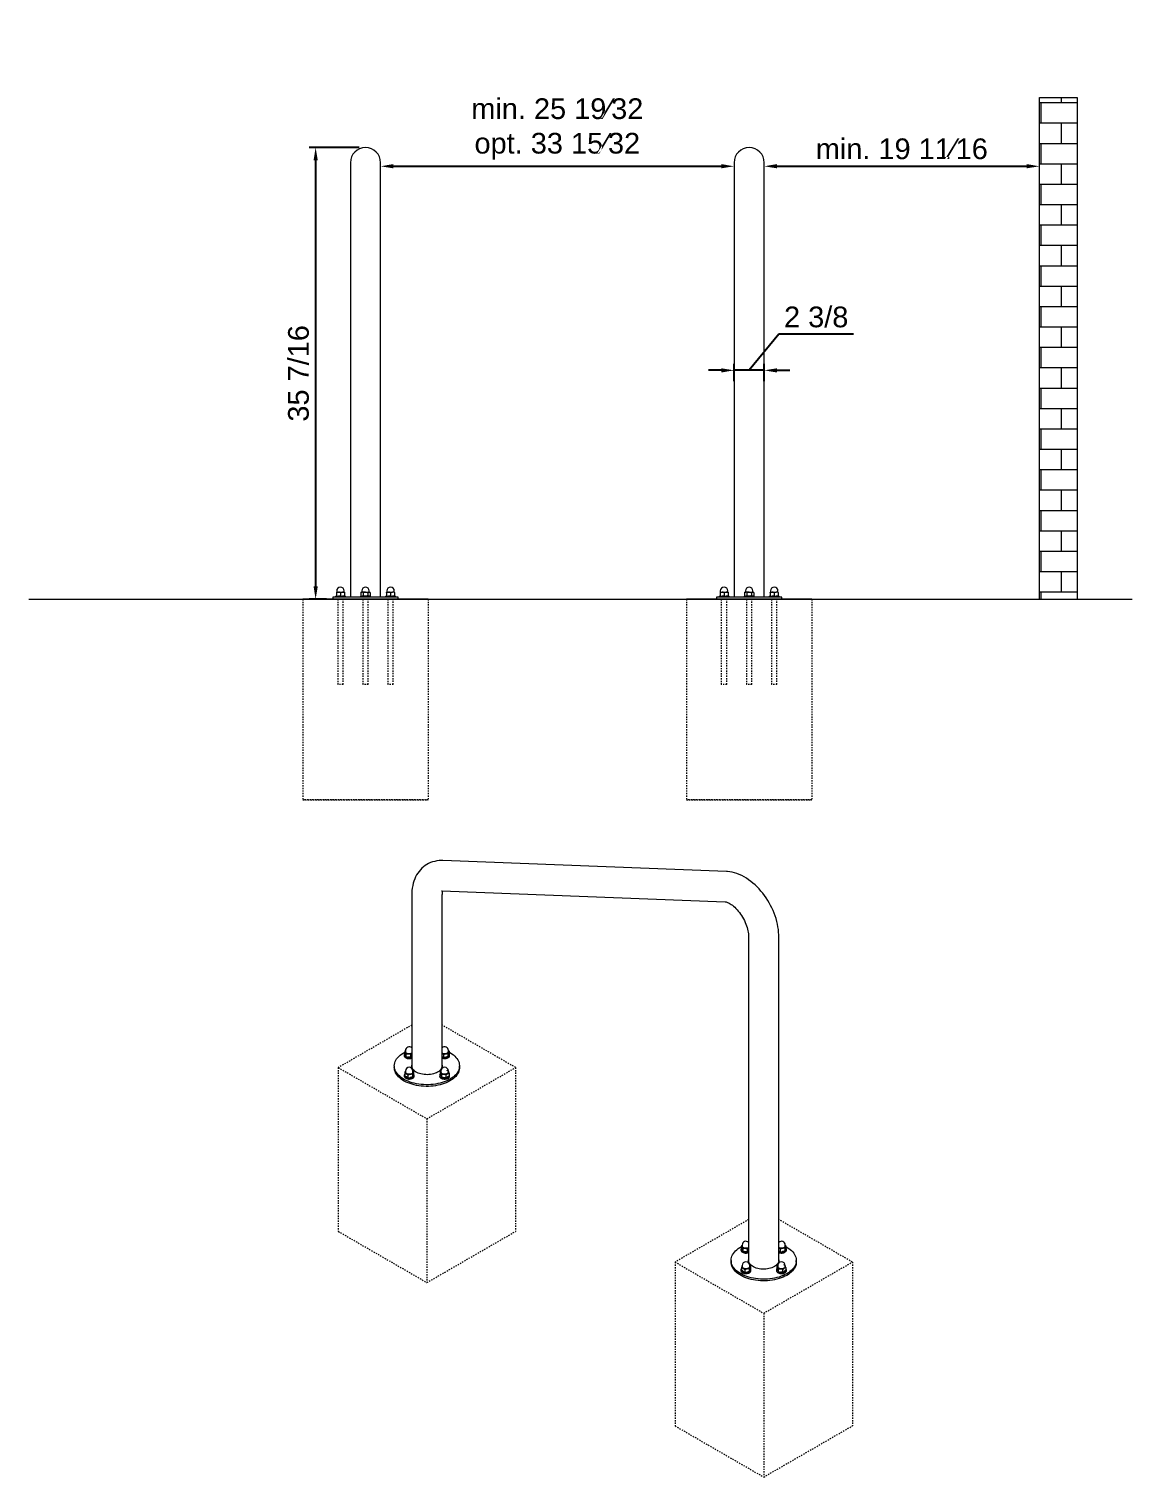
# Model space of a CAD drawing. Header units: inches. Extents: x -8 to 544, y 1 to 138.
# Drawn here: x 103.3 to 189.9, y 24.3 to 137.9 of the extents above; entities that cross this region are included whole.
import ezdxf

# ---------------------------------------------------------------- set-up
doc = ezdxf.new("R2010")
doc.units = ezdxf.units.IN
doc.linetypes.add('HIDDEN', pattern=[1.905, 1.27, -0.635])
for name, color, linetype, lineweight in [('ZANO_R', 7, 'Continuous', 0), ('ZANO_R_przerywana', 250, 'HIDDEN', 0), ('ZANO_W', 1, 'Continuous', 0)]:
    doc.layers.add(name, color=color, linetype=linetype, lineweight=lineweight)
doc.styles.get("Standard").update_dxf_attribs({"font": 'arial.ttf'})
doc.dimstyles.new('amerykanie', dxfattribs={"dimtxt": 50, "dimasz": 50, "dimexe": 0.5, "dimexo": 0.5, "dimgap": 1, "dimtad": 1, "dimdec": 0, "dimzin": 0, "dimlunit": 5, "dimtxsty": 'Standard', "dimcen": 0.09, "dimclrd": 1, "dimclre": 1, "dimclrt": 1, "dimazin": 0, "dimtfac": 1, "dimtdec": 0, "dimtmove": 0, "dimatfit": 3, "dimfxl": 1, "dimtzin": 0, "dimarcsym": 1})

# ---------------------------------------------------------------- blocks, each defined once
blk = doc.blocks.new('*D395')
at = {"layer": 'ZANO_W', "color": 1, "lineweight": -2}
for p, q in [((130.93, 127.62), (130.93, 127.62)), ((158.67, 127.62), (158.67, 127.62)), ((131.93, 127.12), (157.67, 127.12))]:
    blk.add_line(p, q, dxfattribs=at)
at = {"layer": 'ZANO_W', "color": 1}
for points in [[(131.93, 127.29), (131.93, 126.96), (130.93, 127.12)], [(157.67, 126.96), (157.67, 127.29), (158.67, 127.12)]]:
    blk.add_solid(points, dxfattribs=at)
at = {"layer": 'ZANO_W', "color": 1, "insert": (144.8, 130.04), "char_height": 1.625, "attachment_point": 5}
blk.add_mtext('min. 25 19⁄32\\Popt. 33 15⁄32', dxfattribs=at)
blk = doc.blocks.new('*D396')
at = {"layer": 'ZANO_W', "color": 1, "lineweight": -2}
for p, q in [((161.04, 127.62), (161.04, 127.62)), ((182.64, 127.62), (182.64, 127.62)), ((162.04, 127.12), (181.64, 127.12))]:
    blk.add_line(p, q, dxfattribs=at)
at = {"layer": 'ZANO_W', "color": 1}
for points in [[(162.04, 127.29), (162.04, 126.96), (161.04, 127.12)], [(181.64, 126.96), (181.64, 127.29), (182.64, 127.12)]]:
    blk.add_solid(points, dxfattribs=at)
at = {"layer": 'ZANO_W', "color": 1, "insert": (171.84, 128.48), "char_height": 1.625, "attachment_point": 5}
blk.add_mtext('min. 19 11⁄16', dxfattribs=at)
blk = doc.blocks.new('*D401')
at = {"layer": 'ZANO_W', "color": 1, "lineweight": -2}
for p, q in [((129.25, 128.59), (125.33, 128.59)), ((125.83, 127.59), (125.83, 94.15)), ((126.69, 93.15), (125.33, 93.15))]:
    blk.add_line(p, q, dxfattribs=at)
at = {"layer": 'ZANO_W', "color": 1}
for points in [[(126, 127.59), (125.67, 127.59), (125.83, 128.59)], [(125.67, 94.15), (126, 94.15), (125.83, 93.15)]]:
    blk.add_solid(points, dxfattribs=at)
at = {"layer": 'ZANO_W', "color": 1, "insert": (124.49, 110.87), "char_height": 1.625, "attachment_point": 5, "rotation": 90}
blk.add_mtext('35 7/16', dxfattribs=at)
blk = doc.blocks.new('*D409')
at = {"layer": 'ZANO_W', "color": 1, "lineweight": -2}
for p, q in [((162.18, 113.95), (159.86, 111.11)), ((168.06, 113.95), (162.18, 113.95)), ((158.67, 110.27), (158.67, 111.61)), ((161.04, 110.27), (161.04, 111.61)), ((157.67, 111.11), (156.67, 111.11)), ((161.04, 111.11), (158.67, 111.11)), ((162.04, 111.11), (163.04, 111.11))]:
    blk.add_line(p, q, dxfattribs=at)
at = {"layer": 'ZANO_W', "color": 1}
for points in [[(157.67, 110.94), (157.67, 111.27), (158.67, 111.11)], [(162.04, 111.27), (162.04, 110.94), (161.04, 111.11)]]:
    blk.add_solid(points, dxfattribs=at)
at = {"layer": 'ZANO_W', "color": 1, "insert": (165.12, 115.29), "char_height": 1.625, "attachment_point": 5}
blk.add_mtext('2 3/8', dxfattribs=at)

msp = doc.modelspace()

# ---------------------------------------------------------------- hatches: boundary and pattern name
at = {"layer": 'ZANO_R', "ltscale": 10, "transparency": 33554559}
h = msp.add_hatch(dxfattribs=at)
h.set_pattern_fill('AR-B816', color=256, scale=0.007873)
h.set_pattern_definition([(0, (-261.9434, 117.718), (0, 1.5997223), []), (90, (-261.9434, 117.718), (-1.5997223, 1.5997223), [1.599722, -1.599722])])
h.paths.add_polyline_path([(182.64067, 132.51695), (182.64067, 93.15371), (185.59291, 93.15371), (185.59291, 132.51695)])

# ---------------------------------------------------------------- linework, layer by layer
at = {"layer": 'ZANO_R'}
for p, q in [((182.64067, 93.15371), (182.64067, 132.50526)), ((182.64067, 132.50526), (185.59204, 132.50526)), ((185.59204, 132.50526), (185.59204, 93.15371)), ((128.55896, 127.40033), (128.55896, 127.12381)), ((130.93185, 127.12381), (130.93185, 127.40033)), ((158.67094, 127.40033), (158.67094, 127.12381)), ((161.04384, 127.12381), (161.04384, 127.40033)), ((128.55896, 127.12381), (128.55896, 112.44386)), ((130.93185, 112.44386), (130.93185, 127.12381)), ((158.67094, 127.12381), (158.67094, 112.44386)), ((161.04384, 112.44386), (161.04384, 127.12381)), ((128.55896, 112.44386), (128.55896, 109.76902)), ((130.93185, 109.76902), (130.93185, 112.44386)), ((158.67094, 112.44386), (158.67094, 109.76902)), ((161.04384, 109.76902), (161.04384, 112.44386)), ((128.55896, 109.76902), (128.55896, 93.31111)), ((130.93185, 93.31111), (130.93185, 109.76902)), ((158.67094, 109.76902), (158.67094, 93.31111)), ((161.04384, 93.31111), (161.04384, 109.76902)), ((127.18755, 93.31111), (127.18755, 93.15371)), ((132.30326, 93.31111), (127.18755, 93.31111)), ((127.38431, 93.38982), (127.38431, 93.31111)), ((127.38431, 93.38982), (127.92809, 93.38982)), ((127.46302, 93.70463), (127.46302, 93.67651)), ((127.46302, 93.70463), (127.62042, 93.70463)), ((127.46302, 93.67651), (127.46302, 93.41793)), ((127.46302, 93.41793), (127.46302, 93.38982)), ((127.48269, 93.80301), (127.48269, 93.71447)), ((127.62042, 93.70463), (127.93523, 93.70463)), ((127.77783, 93.67651), (127.77783, 93.41793)), ((127.92809, 93.38982), (128.17134, 93.38982)), ((127.93523, 93.70463), (128.09264, 93.70463)), ((128.07296, 93.71447), (128.07296, 93.80301)), ((128.09264, 93.70463), (128.09264, 93.67651)), ((128.09264, 93.67651), (128.09264, 93.41793)), ((128.09264, 93.41793), (128.09264, 93.38982)), ((128.17134, 93.31111), (128.17134, 93.38982)), ((129.35189, 93.38982), (129.35189, 93.31111)), ((129.35189, 93.38982), (130.13892, 93.38982)), ((129.43059, 93.70463), (129.38189, 93.67651)), ((129.38189, 93.67651), (129.38189, 93.41793)), ((129.38189, 93.41793), (129.43059, 93.38982)), ((129.43059, 93.70463), (129.47277, 93.70463)), ((129.45027, 93.80301), (129.45027, 93.71447)), ((129.74541, 93.70463), (129.47277, 93.70463)), ((129.56365, 93.67651), (129.56365, 93.41793)), ((129.74541, 93.70463), (130.01804, 93.70463)), ((129.92716, 93.67651), (129.92716, 93.41793)), ((130.01804, 93.70463), (130.06022, 93.70463)), ((130.04054, 93.71447), (130.04054, 93.80301)), ((130.10892, 93.67651), (130.06022, 93.70463)), ((130.06022, 93.38982), (130.10892, 93.41793)), ((130.10892, 93.67651), (130.10892, 93.41793)), ((130.13892, 93.31111), (130.13892, 93.38982)), ((131.31947, 93.38982), (131.31947, 93.31111)), ((131.31947, 93.38982), (132.1065, 93.38982)), ((131.39817, 93.67651), (131.39817, 93.70463)), ((131.39817, 93.70463), (131.55558, 93.70463)), ((131.39817, 93.67651), (131.39817, 93.41793)), ((131.39817, 93.38982), (131.39817, 93.41793)), ((131.41785, 93.80301), (131.41785, 93.71447)), ((131.55558, 93.70463), (131.87039, 93.70463)), ((131.71298, 93.67651), (131.71298, 93.41793)), ((132.0278, 93.70463), (131.87039, 93.70463)), ((132.00812, 93.71447), (132.00812, 93.80301)), ((132.0278, 93.67651), (132.0278, 93.70463)), ((132.0278, 93.67651), (132.0278, 93.41793)), ((132.0278, 93.38982), (132.0278, 93.41793)), ((132.1065, 93.31111), (132.1065, 93.38982)), ((132.30326, 93.15371), (132.30326, 93.31111)), ((157.29954, 93.31111), (157.29954, 93.15371)), ((162.41524, 93.31111), (157.29954, 93.31111)), ((157.4963, 93.38982), (157.4963, 93.31111)), ((157.4963, 93.38982), (158.04008, 93.38982)), ((157.575, 93.70463), (157.575, 93.67651)), ((157.575, 93.70463), (157.73241, 93.70463)), ((157.575, 93.67651), (157.575, 93.41793)), ((157.575, 93.41793), (157.575, 93.38982)), ((157.59468, 93.80301), (157.59468, 93.71447)), ((157.73241, 93.70463), (158.04722, 93.70463)), ((157.88981, 93.67651), (157.88981, 93.41793)), ((158.04008, 93.38982), (158.28333, 93.38982)), ((158.04722, 93.70463), (158.20463, 93.70463)), ((158.18495, 93.71447), (158.18495, 93.80301)), ((158.20463, 93.70463), (158.20463, 93.67651)), ((158.20463, 93.67651), (158.20463, 93.41793)), ((158.20463, 93.41793), (158.20463, 93.38982)), ((158.28333, 93.31111), (158.28333, 93.38982)), ((159.46388, 93.38982), (159.46388, 93.31111)), ((159.46388, 93.38982), (160.25091, 93.38982)), ((159.54258, 93.70463), (159.49388, 93.67651)), ((159.49388, 93.67651), (159.49388, 93.41793)), ((159.49388, 93.41793), (159.54258, 93.38982)), ((159.54258, 93.70463), (159.58476, 93.70463)), ((159.56226, 93.80301), (159.56226, 93.71447)), ((159.85739, 93.70463), (159.58476, 93.70463)), ((159.67563, 93.67651), (159.67563, 93.41793)), ((159.85739, 93.70463), (160.13003, 93.70463)), ((160.03915, 93.67651), (160.03915, 93.41793)), ((160.13003, 93.70463), (160.1722, 93.70463)), ((160.15253, 93.71447), (160.15253, 93.80301)), ((160.22091, 93.67651), (160.1722, 93.70463)), ((160.1722, 93.38982), (160.22091, 93.41793)), ((160.22091, 93.67651), (160.22091, 93.41793)), ((160.25091, 93.31111), (160.25091, 93.38982)), ((161.43145, 93.38982), (161.43145, 93.31111)), ((161.43145, 93.38982), (162.21849, 93.38982)), ((161.51016, 93.67651), (161.51016, 93.70463)), ((161.51016, 93.70463), (161.66756, 93.70463)), ((161.51016, 93.67651), (161.51016, 93.41793)), ((161.51016, 93.38982), (161.51016, 93.41793)), ((161.52983, 93.80301), (161.52983, 93.71447)), ((161.66756, 93.70463), (161.98238, 93.70463)), ((161.82497, 93.67651), (161.82497, 93.41793)), ((162.13978, 93.70463), (161.98238, 93.70463)), ((162.12011, 93.71447), (162.12011, 93.80301)), ((162.13978, 93.67651), (162.13978, 93.70463)), ((162.13978, 93.67651), (162.13978, 93.41793)), ((162.13978, 93.38982), (162.13978, 93.41793)), ((162.21849, 93.31111), (162.21849, 93.38982)), ((162.41524, 93.15371), (162.41524, 93.31111)), ((103.32984, 93.15371), (189.91056, 93.15371)), ((124.82646, 93.15371), (134.66435, 93.15371)), ((134.66435, 93.15371), (124.82646, 93.15371)), ((127.99426, 93.15371), (127.56139, 93.15371)), ((129.96184, 93.15371), (129.52897, 93.15371)), ((129.96184, 93.15371), (129.52897, 93.15371)), ((131.92942, 93.15371), (131.49655, 93.15371)), ((154.93845, 93.15371), (164.77634, 93.15371)), ((164.77634, 93.15371), (154.93845, 93.15371)), ((158.10625, 93.15371), (157.67338, 93.15371)), ((160.07383, 93.15371), (159.64096, 93.15371)), ((160.07383, 93.15371), (159.64096, 93.15371)), ((162.0414, 93.15371), (161.60854, 93.15371)), ((158.07689, 71.78132), (135.81629, 72.64531)), ((133.37886, 69.97124), (133.37886, 56.47686)), ((135.72425, 70.2742), (157.98486, 69.4102)), ((135.75176, 56.47686), (135.75176, 69.97124)), ((159.81333, 66.69772), (159.81333, 41.21657)), ((162.18623, 41.21657), (162.18623, 66.69772)), ((132.78051, 57.40013), (132.78051, 57.33587)), ((132.8229, 57.68854), (132.8229, 57.4774)), ((132.87889, 57.73752), (132.87889, 57.66522)), ((132.91698, 57.48584), (132.91698, 57.2747)), ((133.26811, 57.43153), (133.26811, 57.22039)), ((135.86252, 57.43153), (135.86252, 57.22039)), ((136.21364, 57.48584), (136.21364, 57.2747)), ((136.25174, 57.66522), (136.25174, 57.73752)), ((136.30773, 57.68854), (136.25174, 57.73338)), ((136.30773, 57.68854), (136.30773, 57.4774)), ((136.35012, 57.33587), (136.35012, 57.40013)), ((132.00746, 56.53269), (132.00746, 56.40416)), ((132.78051, 55.79378), (132.78051, 55.72952)), ((132.8229, 55.97357), (132.8229, 55.76243)), ((132.87889, 56.11481), (132.86994, 56.09788)), ((132.87889, 56.11408), (132.86994, 56.09788)), ((132.87889, 56.13117), (132.87889, 56.05887)), ((133.07994, 55.82518), (133.07994, 55.61404)), ((133.43107, 55.87949), (133.43107, 55.66836)), ((133.46916, 56.05887), (133.46916, 56.13117)), ((133.52515, 56.0822), (133.52515, 55.87106)), ((133.56754, 55.72952), (133.56754, 55.79378)), ((135.56309, 55.79378), (135.56309, 55.72952)), ((135.60547, 56.0822), (135.66146, 56.12703)), ((135.60547, 56.0822), (135.60547, 55.87106)), ((135.66146, 56.13117), (135.66146, 56.05887)), ((135.69956, 55.87949), (135.69956, 55.66836)), ((136.05069, 55.82518), (136.05069, 55.61404)), ((136.25174, 56.05887), (136.25174, 56.13117)), ((136.26069, 56.09788), (136.25174, 56.11408)), ((136.30773, 55.97357), (136.30773, 55.76243)), ((136.35012, 55.72952), (136.35012, 55.79378)), ((137.12317, 56.40416), (137.12317, 56.53269)), ((159.21498, 42.13984), (159.21498, 42.07557)), ((159.25736, 42.42825), (159.25736, 42.21711)), ((159.31335, 42.47723), (159.31335, 42.40493)), ((159.35145, 42.22555), (159.35145, 42.01441)), ((159.70258, 42.17123), (159.70258, 41.9601)), ((162.29698, 42.17123), (162.29698, 41.9601)), ((162.64811, 42.22555), (162.64811, 42.01441)), ((162.6862, 42.40493), (162.6862, 42.47723)), ((162.74219, 42.42825), (162.6862, 42.47309)), ((162.74219, 42.42825), (162.74219, 42.21711)), ((162.78458, 42.07557), (162.78458, 42.13984)), ((158.44193, 41.2724), (158.44193, 41.14387)), ((163.55763, 41.14387), (163.55763, 41.2724)), ((159.21498, 40.53349), (159.21498, 40.46923)), ((159.25736, 40.71328), (159.25736, 40.50214)), ((159.31335, 40.85452), (159.30441, 40.83759)), ((159.31336, 40.85379), (159.30441, 40.83759)), ((159.31336, 40.87088), (159.31336, 40.79858)), ((159.51441, 40.56489), (159.51441, 40.35375)), ((159.86553, 40.6192), (159.86553, 40.40806)), ((159.90363, 40.79858), (159.90363, 40.87088)), ((159.95962, 40.8219), (159.95962, 40.61076)), ((160.00201, 40.46923), (160.00201, 40.53349)), ((161.99755, 40.53349), (161.99755, 40.46923)), ((162.03994, 40.8219), (162.09593, 40.86674)), ((162.03994, 40.8219), (162.03994, 40.61076)), ((162.09593, 40.87088), (162.09593, 40.79858)), ((162.13402, 40.6192), (162.13402, 40.40806)), ((162.48515, 40.56489), (162.48515, 40.35375)), ((162.6862, 40.79858), (162.6862, 40.87088)), ((162.69515, 40.83759), (162.6862, 40.85379)), ((162.74219, 40.71328), (162.74219, 40.50214)), ((162.78458, 40.46923), (162.78458, 40.53349))]:
    msp.add_line(p, q, dxfattribs=at)
at = {"layer": 'ZANO_R', "flags": 128}
for points in [[(127.46302, 93.67651), (127.54013, 93.69691), (127.62042, 93.70463)], [(127.77783, 93.41793), (127.70071, 93.39753), (127.62042, 93.38982)], [(127.77783, 93.67651), (127.85495, 93.69691), (127.93523, 93.70463)], [(128.09264, 93.41793), (128.01552, 93.39753), (127.93523, 93.38982)], [(129.38189, 93.67651), (129.42642, 93.69691), (129.47277, 93.70463)], [(129.56365, 93.41793), (129.51912, 93.39753), (129.47277, 93.38982)], [(129.56365, 93.67651), (129.69862, 93.70263), (129.74541, 93.70463)], [(129.74541, 93.38982), (129.69862, 93.39181), (129.56365, 93.41793)], [(129.74541, 93.70463), (129.88453, 93.68767), (129.92716, 93.67651)], [(129.92716, 93.41793), (129.88453, 93.40677), (129.74541, 93.38982)], [(129.92716, 93.67651), (129.97169, 93.69691), (130.01804, 93.70463)], [(130.10892, 93.41793), (130.0644, 93.39753), (130.01804, 93.38982)], [(131.39817, 93.67651), (131.47529, 93.69691), (131.55558, 93.70463)], [(131.71298, 93.41793), (131.63587, 93.39753), (131.55558, 93.38982)], [(131.71298, 93.67651), (131.7901, 93.69691), (131.87039, 93.70463)], [(132.0278, 93.41793), (131.95068, 93.39753), (131.87039, 93.38982)], [(157.575, 93.67651), (157.65212, 93.69691), (157.73241, 93.70463)], [(157.88981, 93.41793), (157.8127, 93.39753), (157.73241, 93.38982)], [(157.88981, 93.67651), (157.96693, 93.69691), (158.04722, 93.70463)], [(158.20463, 93.41793), (158.12751, 93.39753), (158.04722, 93.38982)], [(159.49388, 93.67651), (159.5384, 93.69691), (159.58476, 93.70463)], [(159.67563, 93.41793), (159.63111, 93.39753), (159.58476, 93.38982)], [(159.67563, 93.67651), (159.81061, 93.70263), (159.85739, 93.70463)], [(159.85739, 93.38982), (159.81061, 93.39181), (159.67563, 93.41793)], [(159.85739, 93.70463), (159.99652, 93.68767), (160.03915, 93.67651)], [(160.03915, 93.41793), (159.99652, 93.40677), (159.85739, 93.38982)], [(160.03915, 93.67651), (160.08367, 93.69691), (160.13003, 93.70463)], [(160.22091, 93.41793), (160.17638, 93.39753), (160.13003, 93.38982)], [(161.51016, 93.67651), (161.58728, 93.69691), (161.66756, 93.70463)], [(161.82497, 93.41793), (161.74785, 93.39753), (161.66756, 93.38982)], [(161.82497, 93.67651), (161.90209, 93.69691), (161.98238, 93.70463)], [(162.13978, 93.41793), (162.06266, 93.39753), (161.98238, 93.38982)], [(135.81629, 72.64531), (135.6944, 72.64708), (135.51718, 72.63886), (135.3436, 72.61786), (135.1749, 72.58448), (135.01156, 72.5391), (134.85402, 72.48212), (134.70268, 72.41396), (134.55793, 72.33504), (134.42015, 72.24574), (134.28975, 72.14655), (134.16704, 72.03787), (134.0523, 71.92007), (133.94575, 71.79347), (133.8476, 71.65833), (133.75806, 71.51488), (133.67734, 71.3633), (133.60568, 71.20376), (133.54332, 71.03642), (133.49054, 70.86151), (133.44764, 70.67936), (133.41491, 70.49044), (133.39258, 70.29535), (133.38081, 70.09488), (133.37886, 69.97124)], [(162.18623, 66.69772), (162.18451, 66.81516), (162.17317, 67.02473), (162.15144, 67.23618), (162.11958, 67.44908), (162.07787, 67.66267), (162.02666, 67.87627), (161.96627, 68.08929), (161.89702, 68.30117), (161.81922, 68.51139), (161.73319, 68.71946), (161.63921, 68.92491), (161.53758, 69.12726), (161.42857, 69.32605), (161.31246, 69.52081), (161.18951, 69.71108), (161.06, 69.89634), (160.92419, 70.07616), (160.78232, 70.25005), (160.63462, 70.41755), (160.48132, 70.57817), (160.32265, 70.73141), (160.15883, 70.87675), (159.99011, 71.01363), (159.81677, 71.14147), (159.63913, 71.25962), (159.45762, 71.36741), (159.27291, 71.46406), (159.08576, 71.54887), (158.89703, 71.62119), (158.70772, 71.68049), (158.51885, 71.72642), (158.33142, 71.75881), (158.14633, 71.77767), (158.07689, 71.78132)], [(135.71475, 70.27418), (135.71896, 70.27431), (135.72425, 70.2742)], [(157.98486, 69.4102), (157.9942, 69.4096), (158.02107, 69.40603), (158.05842, 69.39796), (158.10529, 69.38414), (158.16093, 69.36353), (158.22454, 69.33527), (158.29517, 69.29872), (158.37191, 69.25342), (158.45382, 69.19904), (158.53992, 69.13544), (158.62921, 69.06263), (158.72066, 68.98079), (158.81327, 68.89024), (158.90604, 68.79145), (158.99799, 68.68498), (159.0882, 68.57154), (159.17579, 68.4519), (159.25995, 68.32693), (159.33991, 68.19758), (159.415, 68.06485), (159.48459, 67.92982), (159.54815, 67.79364), (159.60524, 67.65746), (159.65553, 67.52245), (159.6988, 67.38978), (159.73493, 67.26064), (159.76391, 67.13621), (159.7859, 67.01764), (159.80115, 66.90602), (159.8101, 66.80241), (159.81326, 66.71321), (159.81333, 66.69772)], [(136.37399, 55.48857), (136.23547, 55.41431), (136.08784, 55.34616), (135.93189, 55.28448), (135.76847, 55.22963), (135.59848, 55.18189), (135.42285, 55.14153), (135.24254, 55.10877), (135.05853, 55.08379), (134.87182, 55.06672), (134.68345, 55.05765), (134.49442, 55.05664), (134.30578, 55.0637), (134.11856, 55.07877), (133.93378, 55.10179), (133.75245, 55.13262), (133.57556, 55.1711), (133.40407, 55.21702), (133.23893, 55.27012), (133.08103, 55.33012), (132.93124, 55.39668), (132.79037, 55.46945), (132.6592, 55.54803), (132.53843, 55.63198), (132.42874, 55.72086), (132.33072, 55.81416), (132.2449, 55.9114), (132.17175, 56.01202), (132.11168, 56.11549), (132.06501, 56.22124), (132.03199, 56.32869), (132.01281, 56.43725), (132.00757, 56.54634), (132.0163, 56.65535), (132.03895, 56.76369), (132.0754, 56.87076), (132.12545, 56.976), (132.18883, 57.07881), (132.26518, 57.17864), (132.3541, 57.27494), (132.45509, 57.36718), (132.56761, 57.45487), (132.69104, 57.53752), (132.8229, 57.61371)], [(132.78051, 57.33587), (132.78075, 57.32796), (132.79045, 57.28514), (132.81401, 57.24415), (132.85058, 57.20647), (132.89884, 57.17347), (132.95705, 57.14634), (133.02311, 57.12607)], [(132.8229, 57.50269), (132.80383, 57.47717), (132.78527, 57.43534), (132.78075, 57.39223), (132.79045, 57.3494), (132.81401, 57.30841), (132.85058, 57.27074), (132.89884, 57.23774), (132.95705, 57.21061), (133.02311, 57.19033)], [(132.87889, 57.73361), (132.85304, 57.71506), (132.8229, 57.68854)], [(132.8229, 57.68854), (132.84595, 57.65555), (132.86994, 57.61015)], [(133.37886, 57.52675), (133.33828, 57.50884), (133.27919, 57.49193), (133.2152, 57.48274), (133.14928, 57.48171), (133.08451, 57.48888), (133.02393, 57.50393), (132.97037, 57.52614), (132.92633, 57.55448), (132.89387, 57.58762), (132.87452, 57.62401), (132.86916, 57.66195), (132.87807, 57.69968), (132.87889, 57.70154)], [(132.91698, 57.2747), (132.89394, 57.3077), (132.86994, 57.35309)], [(132.87889, 57.66522), (132.88418, 57.63311), (132.90291, 57.59789), (132.93432, 57.56582), (132.97694, 57.5384), (133.02877, 57.51691), (133.0874, 57.50235), (133.15007, 57.4954), (133.21387, 57.4964), (133.2758, 57.50529), (133.33298, 57.52166), (133.38272, 57.54474)], [(132.91698, 57.48584), (133.003, 57.48919), (133.09255, 57.48164)], [(133.26811, 57.22039), (133.1821, 57.21703), (133.09255, 57.22459)], [(133.37886, 57.51592), (133.29825, 57.45804), (133.26811, 57.43153)], [(133.26811, 57.22039), (133.29825, 57.22868), (133.37886, 57.26387)], [(135.74791, 57.54474), (135.79765, 57.52166), (135.85482, 57.50529), (135.91676, 57.4964), (135.98055, 57.4954), (136.04323, 57.50235), (136.10186, 57.5169), (136.15369, 57.5384), (136.19631, 57.56582), (136.22772, 57.59789), (136.24645, 57.63311), (136.25174, 57.66522)], [(136.26073, 57.64409), (136.25611, 57.62401), (136.23676, 57.58762), (136.2043, 57.55448), (136.16026, 57.52614), (136.1067, 57.50393), (136.04612, 57.48888), (135.98135, 57.48171), (135.91543, 57.48274), (135.85143, 57.49193), (135.79235, 57.50884), (135.75176, 57.52675)], [(135.86252, 57.43153), (135.76708, 57.50795), (135.75176, 57.51755)], [(135.75176, 57.20616), (135.78856, 57.19471), (135.85894, 57.18007), (135.93285, 57.17337), (136.00761, 57.17487), (136.08054, 57.18452), (136.14898, 57.20196), (136.21047, 57.22655), (136.26279, 57.25743), (136.30404, 57.29346), (136.33273, 57.33334), (136.34783, 57.37564), (136.34878, 57.41883), (136.33556, 57.46134), (136.30865, 57.50163), (136.30773, 57.50269)], [(135.75176, 57.1419), (135.78856, 57.13045), (135.85894, 57.1158), (135.93285, 57.10911), (136.00761, 57.11061), (136.08054, 57.12026), (136.14898, 57.13769), (136.21047, 57.16229), (136.26279, 57.19316), (136.30404, 57.22919), (136.33273, 57.26908), (136.34783, 57.31138), (136.35012, 57.33587)], [(135.75176, 57.26224), (135.76708, 57.25415), (135.86252, 57.22039)], [(135.86252, 57.43153), (135.94853, 57.46149), (136.03808, 57.48164)], [(136.21364, 57.2747), (136.12763, 57.24474), (136.03808, 57.22459)], [(136.21364, 57.48584), (136.23669, 57.55215), (136.26069, 57.61015)], [(136.30773, 57.4774), (136.28468, 57.41109), (136.26069, 57.35309)], [(136.30773, 57.61372), (136.4071, 57.55735), (136.53316, 57.47602), (136.64846, 57.38955), (136.75239, 57.2984), (136.84438, 57.20306), (136.92391, 57.10407), (136.99057, 57.00195), (137.04398, 56.89727), (137.08385, 56.7906), (137.10996, 56.68252), (137.12218, 56.57362), (137.12044, 56.4645), (137.10473, 56.35575), (137.07516, 56.24796), (137.03188, 56.14174), (136.97513, 56.03765), (136.90522, 55.93626), (136.82253, 55.83812), (136.72751, 55.74379), (136.62068, 55.65376), (136.50262, 55.56853), (136.37399, 55.48857)], [(136.37399, 55.36004), (136.23547, 55.28578), (136.08784, 55.21763), (135.93189, 55.15596), (135.76847, 55.1011), (135.59848, 55.05336), (135.42285, 55.01301), (135.24254, 54.98024), (135.05853, 54.95526), (134.87182, 54.93819), (134.68345, 54.92912), (134.49442, 54.92812), (134.30578, 54.93517), (134.11856, 54.95024), (133.93378, 54.97326), (133.75245, 55.0041), (133.57556, 55.04257), (133.40407, 55.08849), (133.23893, 55.14159), (133.08103, 55.20159), (132.93124, 55.26815), (132.79037, 55.34092), (132.6592, 55.4195), (132.53843, 55.50345), (132.42874, 55.59233), (132.33072, 55.68564), (132.2449, 55.78287), (132.17175, 55.88349), (132.11168, 55.98696), (132.06501, 56.09271), (132.03199, 56.20016), (132.01281, 56.30872), (132.00746, 56.40416)], [(132.78051, 55.72952), (132.78185, 55.71082), (132.79506, 55.66831), (132.82198, 55.62802), (132.86161, 55.59139), (132.91254, 55.55975), (132.97292, 55.53425), (133.04057, 55.51581), (133.11304, 55.50509), (133.18772, 55.50249), (133.2619, 55.50808), (133.3329, 55.52169), (133.39817, 55.5428), (133.45533, 55.57066), (133.50232, 55.60426), (133.53745, 55.6424)], [(132.8229, 55.89635), (132.7979, 55.86057), (132.7828, 55.81827), (132.78185, 55.77509), (132.79506, 55.73258), (132.82198, 55.69228), (132.86161, 55.65565), (132.91254, 55.62402), (132.97292, 55.59852), (133.04057, 55.58008), (133.11304, 55.56936), (133.18772, 55.56675), (133.2619, 55.57235), (133.3329, 55.58595), (133.39817, 55.60706), (133.45533, 55.63493), (133.50232, 55.66853), (133.53745, 55.70666), (133.53745, 55.70666)], [(132.8229, 55.97357), (132.91834, 55.9398), (132.95142, 55.92233)], [(132.95142, 55.66528), (132.91834, 55.686), (132.8229, 55.76243)], [(133.46916, 56.0952), (133.47621, 56.07461), (133.47799, 56.03655), (133.46557, 55.99916), (133.43951, 55.96419), (133.40103, 55.93327), (133.35195, 55.90785), (133.29454, 55.88911), (133.2315, 55.87794), (133.16577, 55.87485), (133.10042, 55.87999), (133.03852, 55.89312), (132.98296, 55.91362), (132.93632, 55.94054), (132.90081, 55.97262), (132.87807, 56.00835), (132.86916, 56.04607), (132.87452, 56.08402), (132.87889, 56.0952)], [(132.87889, 56.05887), (132.879, 56.05426), (132.88761, 56.01775), (132.90962, 55.98317), (132.94399, 55.95213), (132.98912, 55.92608), (133.04289, 55.90624), (133.1028, 55.89353), (133.16603, 55.88856), (133.22964, 55.89155), (133.29065, 55.90236), (133.34621, 55.92049), (133.39371, 55.9451), (133.43094, 55.97502), (133.45616, 56.00886), (133.46819, 56.04505), (133.46916, 56.05887)], [(132.95142, 55.92233), (133.0498, 55.85169), (133.07994, 55.82518)], [(133.07994, 55.82518), (133.16596, 55.85514), (133.25551, 55.8753)], [(135.40704, 56.04677), (135.3111, 55.99708), (135.20642, 55.95367), (135.09422, 55.91705), (134.97581, 55.88765), (134.8526, 55.86581), (134.72602, 55.85179), (134.59755, 55.84575), (134.4687, 55.84776), (134.34099, 55.85781), (134.21591, 55.87577), (134.09492, 55.90143), (133.97945, 55.93449), (133.87085, 55.97456), (133.77039, 56.02118), (133.67925, 56.07379), (133.5985, 56.13179), (133.52908, 56.19448), (133.47181, 56.26114), (133.42736, 56.33099), (133.39626, 56.40319), (133.37886, 56.47692), (133.37537, 56.5513), (133.37887, 56.58852)], [(133.43107, 55.87949), (133.45412, 55.94581), (133.47811, 56.0038)], [(133.46575, 56.12972), (133.49501, 56.10871), (133.52515, 56.0822)], [(133.52515, 55.87106), (133.50211, 55.80474), (133.47811, 55.74675)], [(135.75176, 56.58852), (135.75177, 56.58846), (135.75526, 56.51408), (135.7448, 56.43992), (135.72051, 56.36685), (135.68268, 56.29572), (135.63175, 56.22736), (135.56831, 56.16259), (135.49312, 56.10216), (135.40704, 56.04677)], [(135.56309, 55.72952), (135.56641, 55.70007), (135.58311, 55.65797), (135.61332, 55.61846), (135.65593, 55.58296), (135.70941, 55.55276), (135.77182, 55.52895), (135.84091, 55.51239), (135.91418, 55.50367), (135.98899, 55.50312), (136.06263, 55.51075), (136.13243, 55.52628), (136.19588, 55.54917), (136.25068, 55.57857), (136.29485, 55.61342), (136.3268, 55.65248), (136.34536, 55.69431), (136.35012, 55.72952)], [(135.60547, 55.89635), (135.60077, 55.89079), (135.5754, 55.85016), (135.5638, 55.8075), (135.56641, 55.76433), (135.58311, 55.72224), (135.61332, 55.68273), (135.65593, 55.64723), (135.70941, 55.61703), (135.77182, 55.59321), (135.84091, 55.57665), (135.91418, 55.56794), (135.98899, 55.56738), (136.06263, 55.57501), (136.13243, 55.59055), (136.19588, 55.61343), (136.25068, 55.64283), (136.29485, 55.67769), (136.3268, 55.71674), (136.34536, 55.75858), (136.34988, 55.80169), (136.34018, 55.84451), (136.31662, 55.8855), (136.30773, 55.89635)], [(135.60547, 56.0822), (135.62852, 56.0492), (135.65252, 56.0038)], [(135.69956, 55.66836), (135.67651, 55.70135), (135.65252, 55.74675)], [(136.25174, 56.0952), (136.25611, 56.08402), (136.26146, 56.04607), (136.25256, 56.00835), (136.22982, 55.97262), (136.1943, 55.94054), (136.14767, 55.91362), (136.09211, 55.89312), (136.0302, 55.87999), (135.96486, 55.87485), (135.89913, 55.87794), (135.83609, 55.88911), (135.77868, 55.90785), (135.72959, 55.93327), (135.69112, 55.96419), (135.66506, 55.99916), (135.65263, 56.03655), (135.65442, 56.07461), (135.66147, 56.0952)], [(135.66146, 56.05887), (135.66244, 56.04505), (135.67447, 56.00886), (135.69968, 55.97502), (135.73692, 55.9451), (135.78442, 55.92049), (135.83998, 55.90236), (135.90099, 55.89155), (135.96459, 55.88856), (136.02783, 55.89353), (136.08773, 55.90624), (136.14151, 55.92608), (136.18664, 55.95213), (136.22101, 55.98317), (136.24301, 56.01775), (136.25163, 56.05426), (136.24645, 56.09098), (136.22772, 56.1262), (136.19631, 56.15827), (136.15369, 56.1857), (136.15209, 56.18652)], [(135.69956, 55.87949), (135.78557, 55.88285), (135.87512, 55.8753)], [(136.05069, 55.82518), (136.14613, 55.90161), (136.17921, 55.92233)], [(136.17921, 55.92233), (136.27759, 55.96528), (136.30773, 55.97357)], [(136.30773, 55.76243), (136.27759, 55.73592), (136.17921, 55.66528)], [(136.26069, 56.09788), (136.25734, 56.10496), (136.25174, 56.11528)], [(136.30773, 55.97357), (136.28468, 56.03988), (136.26069, 56.09788)], [(137.12317, 56.40416), (137.12044, 56.33597), (137.10473, 56.22722), (137.07516, 56.11944), (137.03188, 56.01321), (136.97513, 55.90912), (136.90522, 55.80773), (136.82253, 55.7096), (136.72751, 55.61526), (136.62068, 55.52523), (136.50262, 55.44), (136.37399, 55.36004)], [(133.07994, 55.61404), (133.0498, 55.62233), (132.95142, 55.66528)], [(133.43107, 55.66836), (133.34506, 55.63839), (133.25551, 55.61824)], [(136.05069, 55.61404), (135.96467, 55.61069), (135.87512, 55.61824)], [(136.17921, 55.66528), (136.14613, 55.64781), (136.05069, 55.61404)], [(162.80845, 40.22828), (162.66994, 40.15402), (162.5223, 40.08586), (162.36635, 40.02419), (162.20294, 39.96934), (162.03295, 39.9216), (161.85732, 39.88124), (161.67701, 39.84848), (161.49299, 39.8235), (161.30629, 39.80642), (161.11791, 39.79736), (160.92888, 39.79635), (160.74025, 39.8034), (160.55303, 39.81848), (160.36825, 39.8415), (160.18692, 39.87233), (160.01002, 39.91081), (159.83854, 39.95673), (159.6734, 40.00983), (159.5155, 40.06982), (159.3657, 40.13639), (159.22484, 40.20916), (159.09366, 40.28774), (158.9729, 40.37169), (158.86321, 40.46056), (158.76518, 40.55387), (158.67936, 40.6511), (158.60622, 40.75173), (158.54615, 40.8552), (158.49947, 40.96095), (158.46646, 41.0684), (158.44728, 41.17696), (158.44204, 41.28604), (158.45077, 41.39505), (158.47342, 41.50339), (158.50987, 41.61047), (158.55992, 41.7157), (158.62329, 41.81852), (158.69965, 41.91834), (158.78856, 42.01464), (158.88956, 42.10689), (159.00208, 42.19458), (159.12551, 42.27723), (159.25736, 42.35342)], [(159.21498, 42.07557), (159.21521, 42.06767), (159.22491, 42.02485), (159.24847, 41.98386), (159.28505, 41.94618), (159.33331, 41.91318), (159.39152, 41.88605), (159.45757, 41.86577)], [(159.25736, 42.2424), (159.2383, 42.21688), (159.21973, 42.17504), (159.21521, 42.13194), (159.22491, 42.08911), (159.24847, 42.04812), (159.28505, 42.01045), (159.33331, 41.97745), (159.39152, 41.95032), (159.45757, 41.93004)], [(159.31335, 42.47332), (159.28751, 42.45476), (159.25736, 42.42825)], [(159.25736, 42.42825), (159.28041, 42.39525), (159.30441, 42.34986)], [(159.81333, 42.26646), (159.77274, 42.24855), (159.71366, 42.23164), (159.64966, 42.22245), (159.58374, 42.22142), (159.51897, 42.22859), (159.45839, 42.24364), (159.40483, 42.26585), (159.36079, 42.29418), (159.32834, 42.32732), (159.30898, 42.36372), (159.30363, 42.40166), (159.31253, 42.43939), (159.31335, 42.44125)], [(159.35145, 42.01441), (159.3284, 42.04741), (159.30441, 42.0928)], [(159.31335, 42.40493), (159.31864, 42.37282), (159.33738, 42.3376), (159.36878, 42.30553), (159.4114, 42.27811), (159.46324, 42.25661), (159.52186, 42.24205), (159.58454, 42.23511), (159.64833, 42.23611), (159.71027, 42.245), (159.76744, 42.26137), (159.81718, 42.28445)], [(159.35145, 42.22555), (159.43746, 42.2289), (159.52701, 42.22135)], [(159.81333, 42.25563), (159.73272, 42.19775), (159.70258, 42.17123)], [(162.18237, 42.28445), (162.23212, 42.26137), (162.28929, 42.245), (162.35122, 42.23611), (162.41502, 42.23511), (162.4777, 42.24205), (162.53632, 42.25661), (162.58816, 42.27811), (162.63077, 42.30553), (162.66218, 42.3376), (162.68092, 42.37282), (162.6862, 42.40493)], [(162.6952, 42.38379), (162.69058, 42.36372), (162.67122, 42.32732), (162.63876, 42.29418), (162.59472, 42.26585), (162.54116, 42.24364), (162.48058, 42.22859), (162.41582, 42.22142), (162.34989, 42.22245), (162.2859, 42.23164), (162.22682, 42.24855), (162.18623, 42.26646)], [(162.29698, 42.17123), (162.20154, 42.24766), (162.18623, 42.25726)], [(162.18623, 41.94587), (162.22303, 41.93442), (162.2934, 41.91977), (162.36731, 41.91308), (162.44208, 41.91458), (162.515, 41.92423), (162.58345, 41.94166), (162.64494, 41.96626), (162.69725, 41.99714), (162.7385, 42.03317), (162.76719, 42.07305), (162.78229, 42.11535), (162.78325, 42.15854), (162.77003, 42.20104), (162.74312, 42.24134), (162.74219, 42.2424)], [(162.18623, 41.88161), (162.22303, 41.87016), (162.2934, 41.85551), (162.36731, 41.84882), (162.44208, 41.85032), (162.515, 41.85996), (162.58345, 41.8774), (162.64494, 41.902), (162.69725, 41.93287), (162.7385, 41.9689), (162.76719, 42.00879), (162.78229, 42.05109), (162.78458, 42.07557)], [(162.29698, 42.17123), (162.383, 42.2012), (162.47255, 42.22135)], [(162.64811, 42.22555), (162.67116, 42.29186), (162.69515, 42.34986)], [(162.74219, 42.21711), (162.71915, 42.1508), (162.69515, 42.0928)], [(162.74219, 42.35342), (162.84157, 42.29705), (162.96762, 42.21573), (163.08293, 42.12926), (163.18686, 42.03811), (163.27884, 41.94277), (163.35838, 41.84377), (163.42503, 41.74166), (163.47844, 41.63698), (163.51831, 41.5303), (163.54443, 41.42222), (163.55665, 41.31333), (163.5549, 41.20421), (163.5392, 41.09546), (163.50963, 40.98767), (163.46635, 40.88145), (163.4096, 40.77735), (163.33969, 40.67596), (163.25699, 40.57783), (163.16197, 40.4835), (163.05514, 40.39347), (162.93709, 40.30824), (162.80845, 40.22828)], [(162.80845, 40.09975), (162.66994, 40.02549), (162.5223, 39.95734), (162.36635, 39.89566), (162.20294, 39.84081), (162.03295, 39.79307), (161.85732, 39.75271), (161.67701, 39.71995), (161.49299, 39.69497), (161.30629, 39.6779), (161.11791, 39.66883), (160.92888, 39.66782), (160.74025, 39.67488), (160.55303, 39.68995), (160.36825, 39.71297), (160.18692, 39.7438), (160.01002, 39.78228), (159.83854, 39.8282), (159.6734, 39.8813), (159.5155, 39.9413), (159.3657, 40.00786), (159.22484, 40.08063), (159.09366, 40.15921), (158.9729, 40.24316), (158.86321, 40.33204), (158.76518, 40.42534), (158.67936, 40.52258), (158.60622, 40.6232), (158.54615, 40.72667), (158.49947, 40.83242), (158.46646, 40.93987), (158.44728, 41.04843), (158.44193, 41.14387)], [(159.70258, 41.9601), (159.61656, 41.95674), (159.52701, 41.96429)], [(159.70258, 41.9601), (159.73272, 41.96839), (159.81333, 42.00357)], [(161.84151, 40.78648), (161.74557, 40.73679), (161.64088, 40.69338), (161.52868, 40.65676), (161.41028, 40.62736), (161.28706, 40.60552), (161.16048, 40.5915), (161.03201, 40.58546), (160.90317, 40.58747), (160.77546, 40.59752), (160.65037, 40.61548), (160.52939, 40.64113), (160.41392, 40.6742), (160.30532, 40.71427), (160.20485, 40.76089), (160.11371, 40.8135), (160.03296, 40.87149), (159.96355, 40.93419), (159.90628, 41.00085), (159.86183, 41.07069), (159.83072, 41.1429), (159.81332, 41.21663), (159.80983, 41.29101), (159.81333, 41.32823)], [(162.18623, 41.32823), (162.18624, 41.32817), (162.18973, 41.25379), (162.17927, 41.17963), (162.15498, 41.10655), (162.11714, 41.03542), (162.06621, 40.96707), (162.00278, 40.9023), (161.92758, 40.84187), (161.84151, 40.78648)], [(162.09593, 40.79858), (162.0969, 40.78475), (162.10893, 40.74857), (162.13415, 40.71473), (162.17138, 40.6848), (162.21889, 40.6602), (162.27444, 40.64207), (162.33545, 40.63126), (162.39906, 40.62827), (162.46229, 40.63324), (162.5222, 40.64594), (162.57597, 40.66579), (162.6211, 40.69184), (162.65547, 40.72288), (162.67748, 40.75746), (162.6861, 40.79397), (162.68092, 40.83069), (162.66218, 40.86591), (162.63077, 40.89798), (162.58816, 40.9254), (162.58656, 40.92622)], [(162.18623, 42.00195), (162.20154, 41.99386), (162.29698, 41.9601)], [(162.64811, 42.01441), (162.5621, 41.98445), (162.47255, 41.96429)], [(163.55763, 41.14387), (163.5549, 41.07568), (163.5392, 40.96693), (163.50963, 40.85914), (163.46635, 40.75292), (163.4096, 40.64882), (163.33969, 40.54744), (163.25699, 40.4493), (163.16197, 40.35497), (163.05514, 40.26494), (162.93709, 40.17971), (162.80845, 40.09975)], [(159.21498, 40.46923), (159.21631, 40.45053), (159.22953, 40.40802), (159.25644, 40.36772), (159.29608, 40.3311), (159.34701, 40.29946), (159.40739, 40.27396), (159.47503, 40.25552), (159.54751, 40.2448), (159.62218, 40.24219), (159.69636, 40.24779), (159.76737, 40.26139), (159.83263, 40.28251), (159.88979, 40.31037), (159.93679, 40.34397), (159.97192, 40.3821)], [(159.25736, 40.63605), (159.23237, 40.60028), (159.21727, 40.55798), (159.21631, 40.51479), (159.22953, 40.47229), (159.25644, 40.43199), (159.29608, 40.39536), (159.34701, 40.36373), (159.40739, 40.33823), (159.47503, 40.31978), (159.54751, 40.30906), (159.62218, 40.30646), (159.69636, 40.31206), (159.76737, 40.32566), (159.83263, 40.34677), (159.88979, 40.37463), (159.93679, 40.40824), (159.97192, 40.44637), (159.97192, 40.44637)], [(159.25736, 40.71328), (159.3528, 40.67951), (159.38589, 40.66204)], [(159.38589, 40.40498), (159.3528, 40.42571), (159.25736, 40.50214)], [(159.90363, 40.83491), (159.91067, 40.81432), (159.91246, 40.77626), (159.90003, 40.73887), (159.87397, 40.7039), (159.8355, 40.67298), (159.78641, 40.64756), (159.729, 40.62882), (159.66596, 40.61765), (159.60023, 40.61456), (159.53489, 40.6197), (159.47299, 40.63282), (159.41742, 40.65333), (159.37079, 40.68025), (159.33527, 40.71232), (159.31253, 40.74806), (159.30363, 40.78578), (159.30898, 40.82373), (159.31335, 40.83491)], [(159.31336, 40.79858), (159.31346, 40.79397), (159.32208, 40.75746), (159.34409, 40.72288), (159.37846, 40.69184), (159.42359, 40.66579), (159.47736, 40.64594), (159.53726, 40.63324), (159.6005, 40.62827), (159.66411, 40.63126), (159.72512, 40.64207), (159.78067, 40.6602), (159.82818, 40.68481), (159.86541, 40.71473), (159.89063, 40.74857), (159.90265, 40.78475), (159.90363, 40.79858)], [(159.38589, 40.66204), (159.48426, 40.5914), (159.51441, 40.56489)], [(159.51441, 40.35375), (159.48426, 40.36204), (159.38589, 40.40498)], [(159.51441, 40.56489), (159.60042, 40.59485), (159.68997, 40.615)], [(159.86553, 40.40806), (159.77952, 40.3781), (159.68997, 40.35795)], [(159.86553, 40.6192), (159.88858, 40.68551), (159.91258, 40.74351)], [(159.90363, 40.86698), (159.92948, 40.84842), (159.95962, 40.8219)], [(159.95962, 40.61076), (159.93657, 40.54445), (159.91258, 40.48645)], [(161.99755, 40.46923), (162.00087, 40.43978), (162.01758, 40.39768), (162.04778, 40.35817), (162.09039, 40.32267), (162.14387, 40.29247), (162.20628, 40.26866), (162.27538, 40.25209), (162.34865, 40.24338), (162.42345, 40.24283), (162.49709, 40.25046), (162.56689, 40.26599), (162.63034, 40.28888), (162.68514, 40.31828), (162.72931, 40.35313), (162.76126, 40.39218), (162.77983, 40.43402), (162.78458, 40.46923)], [(162.03994, 40.63605), (162.03523, 40.6305), (162.00986, 40.58987), (161.99827, 40.5472), (162.00087, 40.50404), (162.01758, 40.46195), (162.04778, 40.42243), (162.09039, 40.38694), (162.14387, 40.35674), (162.20628, 40.33292), (162.27538, 40.31636), (162.34865, 40.30764), (162.42345, 40.30709), (162.49709, 40.31472), (162.56689, 40.33026), (162.63034, 40.35314), (162.68514, 40.38254), (162.72931, 40.4174), (162.76126, 40.45645), (162.77983, 40.49829), (162.78434, 40.5414), (162.77465, 40.58422), (162.75108, 40.62521), (162.74219, 40.63605)], [(162.03994, 40.8219), (162.06299, 40.78891), (162.08698, 40.74351)], [(162.13402, 40.40806), (162.11098, 40.44106), (162.08698, 40.48645)], [(162.6862, 40.83491), (162.69058, 40.82373), (162.69593, 40.78578), (162.68703, 40.74806), (162.66429, 40.71232), (162.62877, 40.68025), (162.58214, 40.65333), (162.52657, 40.63282), (162.46467, 40.6197), (162.39933, 40.61456), (162.3336, 40.61765), (162.27055, 40.62882), (162.21315, 40.64756), (162.16406, 40.67298), (162.12559, 40.7039), (162.09953, 40.73887), (162.0871, 40.77626), (162.08888, 40.81432), (162.09593, 40.83491)], [(162.13402, 40.6192), (162.22004, 40.62255), (162.30959, 40.615)], [(162.48515, 40.35375), (162.39914, 40.3504), (162.30959, 40.35795)], [(162.48515, 40.56489), (162.58059, 40.64131), (162.61367, 40.66204)], [(162.61367, 40.40498), (162.58059, 40.38752), (162.48515, 40.35375)], [(162.61367, 40.66204), (162.71205, 40.70499), (162.74219, 40.71328)], [(162.74219, 40.50214), (162.71205, 40.47562), (162.61367, 40.40498)], [(162.69515, 40.83759), (162.69181, 40.84467), (162.6862, 40.85499)], [(162.74219, 40.71328), (162.71915, 40.77959), (162.69515, 40.83759)]]:
    msp.add_lwpolyline(points, dxfattribs=at)
at = {"layer": 'ZANO_R'}
for centre, radius, start, end in [((129.74541, 127.40033), 1.18645, 0, 180), ((159.85739, 127.40033), 1.18645, 0, 180), ((127.62445, 93.867), 0.4772, 250.2273702, 269.5166305), ((127.47285, 93.71447), 0.00984, 270, 0), ((127.77783, 93.80301), 0.29514, 0, 180), ((127.6164, 93.22744), 0.4772, 70.2273492, 89.5166515), ((127.93926, 93.867), 0.4772, 250.2273492, 269.5166515), ((127.93121, 93.22744), 0.4772, 70.2273492, 89.5166515), ((128.0828, 93.71447), 0.00984, 180, 270), ((129.47652, 93.56287), 0.1731, 236.8588981, 268.7571534), ((129.44043, 93.71447), 0.00984, 270, 0), ((129.74541, 93.80301), 0.29514, 90, 180), ((129.46902, 93.53157), 0.1731, 56.8589059, 88.7570412), ((129.74541, 93.80301), 0.29514, 0, 90), ((130.0218, 93.56287), 0.1731, 236.8587876, 268.7571594), ((130.01429, 93.53157), 0.1731, 56.8589059, 88.7570412), ((130.05038, 93.71447), 0.00984, 180, 270), ((131.5596, 93.86701), 0.47721, 250.2274505, 269.5165872), ((131.40801, 93.71447), 0.00984, 270, 0), ((131.71298, 93.80301), 0.29514, 0, 180), ((131.55155, 93.22745), 0.4772, 70.2273317, 89.5166321), ((131.87442, 93.86701), 0.47721, 250.2274505, 269.5165872), ((131.86636, 93.22745), 0.4772, 70.2273317, 89.5166321), ((132.01796, 93.71447), 0.00984, 180, 270), ((157.73643, 93.867), 0.4772, 250.2273702, 269.5166305), ((157.58484, 93.71447), 0.00984, 270, 0), ((157.88981, 93.80301), 0.29514, 0, 180), ((157.72838, 93.22744), 0.4772, 70.2273492, 89.5166515), ((158.05125, 93.867), 0.4772, 250.2273492, 269.5166515), ((158.04319, 93.22744), 0.4772, 70.2273492, 89.5166515), ((158.19479, 93.71447), 0.00984, 180, 270), ((159.58851, 93.56287), 0.1731, 236.8588981, 268.7571534), ((159.55242, 93.71447), 0.00984, 270, 0), ((159.85739, 93.80301), 0.29514, 90, 180), ((159.581, 93.53157), 0.1731, 56.8589059, 88.7570412), ((159.85739, 93.80301), 0.29514, 0, 90), ((160.13378, 93.56287), 0.1731, 236.8587876, 268.7571594), ((160.12627, 93.53157), 0.1731, 56.8589059, 88.7570412), ((160.16237, 93.71447), 0.00984, 180, 270), ((161.67159, 93.86701), 0.47721, 250.2274505, 269.5165872), ((161.52, 93.71447), 0.00984, 270, 0), ((161.82497, 93.80301), 0.29514, 0, 180), ((161.66354, 93.22745), 0.4772, 70.2273317, 89.5166321), ((161.9864, 93.86701), 0.47721, 250.2274505, 269.5165872), ((161.97835, 93.22745), 0.4772, 70.2273317, 89.5166321), ((162.12994, 93.71447), 0.00984, 180, 270), ((136.7102, 70.00206), 0.95894, 163.6721037, 181.8417403), ((133.17403, 57.73752), 0.29514, 46.0488186, 180), ((135.9566, 57.73752), 0.29514, 0, 133.9511814), ((133.82979, 57.78738), 1.05353, 197.1114517, 204.3447113), ((132.97112, 57.65744), 0.11168, 145.6686078, 205.0535449), ((133.10976, 57.76851), 0.28738, 213.4384137, 266.5669628), ((131.91006, 57.17586), 1.05356, 17.1110741, 24.3440437), ((133.21604, 57.98976), 0.77507, 247.304099, 260.8321496), ((133.17339, 57.81824), 0.64564, 256.5397056, 288.5566724), ((133.17339, 57.75397), 0.64564, 256.5397056, 288.5566724), ((133.17449, 57.96727), 0.49249, 260.4216693, 294.5175924), ((132.96905, 56.71645), 0.77509, 67.3042904, 80.8319581), ((135.95613, 57.96728), 0.4925, 245.4829024, 279.5778145), ((135.93369, 57.91695), 0.70019, 264.1656551, 278.5738576), ((136.02087, 57.76851), 0.28738, 273.4326339, 326.5619896), ((136.14247, 56.78921), 0.70025, 84.16633, 98.5731828), ((135.90034, 57.51603), 0.39547, 322.3943817, 335.6695542), ((136.1595, 57.65744), 0.11169, 334.9498793, 34.3280081), ((136.15385, 57.65664), 0.1077, 357.769575, 24.6444271), ((136.62114, 57.44715), 0.39559, 142.3964606, 155.6674753), ((133.82984, 55.66358), 1.05357, 155.6561933, 162.8891271), ((133.00044, 56.05177), 0.1384, 160.5393275, 249.2577489), ((133.17403, 56.13117), 0.29514, 0, 180), ((133.17349, 56.35154), 0.48325, 242.6428912, 279.7709702), ((133.2383, 56.16216), 0.28738, 273.4326298, 326.5619937), ((133.3599, 55.18285), 0.70027, 84.1665144, 98.5730732), ((133.11777, 55.90968), 0.39547, 322.3944404, 335.6696412), ((133.37641, 56.05105), 0.11214, 335.0793235, 34.1985638), ((133.83855, 55.84081), 0.39558, 142.3962145, 155.6675758), ((133.41908, 55.79423), 0.14724, 323.5066857, 43.9111179), ((133.42236, 55.7309), 0.14519, 322.4380891, 359.4535748), ((136.61271, 56.18117), 1.0539, 197.1127277, 204.3434353), ((135.7537, 56.0511), 0.11169, 145.6721009, 205.0500518), ((135.89233, 56.16217), 0.28739, 213.4388813, 266.5664953), ((134.69273, 55.56954), 1.05346, 17.1112031, 24.34496), ((135.9566, 56.13117), 0.29514, 0, 180), ((135.95713, 56.35155), 0.48326, 260.2293387, 297.3566882), ((135.75164, 55.11014), 0.77506, 67.3039809, 80.8322677), ((136.13019, 56.05177), 0.13841, 290.7430721, 19.4602154), ((133.15112, 56.3106), 0.70019, 264.1656309, 278.573807), ((135.99862, 56.38345), 0.77511, 247.3044085, 260.83184), ((160.26437, 42.52713), 1.05365, 197.1117384, 204.3441633), ((159.40559, 42.39715), 0.11169, 145.6709321, 205.0507726), ((159.54422, 42.50822), 0.28739, 213.4387644, 266.5666121), ((158.34451, 41.91555), 1.05357, 17.1114897, 24.344412), ((159.60849, 42.47723), 0.29514, 46.0488186, 180), ((159.60896, 42.70698), 0.4925, 260.4219784, 294.5173989), ((159.40352, 41.45617), 0.77508, 67.3042214, 80.8321002), ((162.39107, 42.47723), 0.29514, 0, 133.9511814), ((162.3906, 42.70699), 0.4925, 245.4829024, 279.5778145), ((162.45533, 42.50822), 0.28739, 273.4335146, 326.5611089), ((162.57693, 41.52895), 0.70022, 84.1659925, 98.5735202), ((162.33475, 42.25577), 0.39553, 322.3954522, 335.6684837), ((162.59397, 42.39715), 0.11169, 334.9494171, 34.3292862), ((162.58841, 42.39636), 0.1076, 357.7579431, 24.6560589), ((163.0556, 42.18687), 0.39559, 142.3969902, 155.6681457), ((159.60849, 40.87088), 0.29514, 0, 180), ((159.65051, 42.72948), 0.77509, 247.3042537, 260.8319948), ((159.60786, 42.55797), 0.64567, 256.5403004, 288.5559948), ((159.60786, 42.49371), 0.64567, 256.5403004, 288.5559948), ((162.39107, 40.87088), 0.29514, 0, 180), ((162.36816, 42.65667), 0.7002, 264.1655841, 278.5736035), ((160.26421, 40.40332), 1.05348, 155.6554582, 162.8890475), ((159.4349, 40.79147), 0.1384, 160.5389704, 249.258106), ((159.60796, 41.09125), 0.48325, 242.6428912, 279.7709702), ((159.58559, 41.05032), 0.7002, 264.1655599, 278.5735528), ((159.67276, 40.90188), 0.28739, 273.4335105, 326.561113), ((159.79436, 39.92259), 0.70024, 84.166177, 98.5734106), ((159.55218, 40.64942), 0.39553, 322.3955108, 335.6685707), ((159.81088, 40.79076), 0.11214, 335.0792822, 34.1994211), ((160.27302, 40.58053), 0.39558, 142.3967442, 155.6682461), ((159.85354, 40.53394), 0.14724, 323.5070719, 43.911212), ((159.85689, 40.47059), 0.14512, 322.4302856, 359.4625471), ((163.04701, 40.92081), 1.05371, 197.1120896, 204.3440734), ((162.18817, 40.7908), 0.11169, 145.671568, 205.0505847), ((162.3268, 40.90187), 0.28739, 213.4386475, 266.566729), ((161.12715, 40.30923), 1.05351, 17.1111385, 24.3445019), ((162.43308, 41.12314), 0.77509, 247.3042537, 260.8319948), ((162.3916, 41.09125), 0.48325, 260.2289473, 297.3570796), ((162.1861, 39.84983), 0.77508, 67.3041357, 80.8321129), ((162.56466, 40.79147), 0.1384, 290.7422694, 19.4610181)]:
    msp.add_arc(centre, radius, start, end, dxfattribs=at)
at = {"layer": 'ZANO_R_przerywana', "ltscale": 0.05}
for p, q in [((124.82646, 93.15371), (124.82646, 77.41308)), ((124.82646, 93.15371), (124.82646, 77.41308)), ((127.56139, 93.15371), (127.56139, 86.46394)), ((127.99426, 86.46394), (127.99426, 93.15371)), ((129.52897, 93.15371), (129.52897, 86.46394)), ((129.96184, 86.46394), (129.96184, 93.15371)), ((131.49655, 93.15371), (131.49655, 86.46394)), ((131.92942, 86.46394), (131.92942, 93.15371)), ((134.66435, 93.15371), (134.66435, 77.41308)), ((134.66435, 93.15371), (134.66435, 77.41308)), ((154.93845, 93.15371), (154.93845, 77.41308)), ((154.93845, 93.15371), (154.93845, 77.41308)), ((157.67338, 93.15371), (157.67338, 86.46394)), ((158.10625, 86.46394), (158.10625, 93.15371)), ((159.64096, 93.15371), (159.64096, 86.46394)), ((160.07383, 86.46394), (160.07383, 93.15371)), ((161.60854, 93.15371), (161.60854, 86.46394)), ((162.0414, 86.46394), (162.0414, 93.15371)), ((164.77634, 93.15371), (164.77634, 77.41308)), ((164.77634, 93.15371), (164.77634, 77.41308)), ((127.99426, 86.46394), (127.56139, 86.46394)), ((129.96184, 86.46394), (129.52897, 86.46394)), ((129.96184, 86.46394), (129.52897, 86.46394)), ((131.92942, 86.46394), (131.49655, 86.46394)), ((158.10625, 86.46394), (157.67338, 86.46394)), ((160.07383, 86.46394), (159.64096, 86.46394)), ((160.07383, 86.46394), (159.64096, 86.46394)), ((162.0414, 86.46394), (161.60854, 86.46394)), ((124.82646, 77.41308), (134.66435, 77.41308)), ((134.66435, 77.41308), (124.82646, 77.41308)), ((154.93845, 77.41308), (164.77634, 77.41308)), ((164.77634, 77.41308), (154.93845, 77.41308)), ((133.37886, 59.73511), (127.60888, 56.40416)), ((141.52175, 56.40416), (135.75176, 59.73511)), ((127.60888, 56.40416), (134.56531, 52.3883)), ((127.60888, 56.40416), (127.60888, 43.5513)), ((134.56531, 52.3883), (141.52175, 56.40416)), ((141.52175, 56.40416), (141.52175, 43.5513)), ((134.56531, 52.3883), (134.56531, 39.53544)), ((159.81333, 44.47482), (154.04334, 41.14387)), ((167.95622, 41.14387), (162.18623, 44.47482)), ((127.60888, 43.5513), (134.56531, 39.53544)), ((134.56531, 39.53544), (141.52175, 43.5513)), ((154.04334, 41.14387), (160.99978, 37.12801)), ((154.04334, 41.14387), (154.04334, 28.29101)), ((160.99978, 37.12801), (167.95622, 41.14387)), ((167.95622, 41.14387), (167.95622, 28.29101)), ((160.99978, 37.12801), (160.99978, 24.27514)), ((154.04334, 28.29101), (160.99978, 24.27514)), ((160.99978, 24.27514), (167.95622, 28.29101))]:
    msp.add_line(p, q, dxfattribs=at)

# ---------------------------------------------------------------- dimensions: what is measured, and where the dimension line sits
at = {"layer": 'ZANO_W'}
for base, p1, p2, text, picture, middle in [((158.67094, 127.12381), (130.93185, 127.12381), (158.67094, 127.12381), 'min. 25 19⁄32\\Popt. 33 15⁄32', '*D395', (144.8014, 130.04376)), ((182.64067, 127.12381), (161.04384, 127.12381), (182.64067, 127.12381), 'min. 19 11⁄16', '*D396', (171.84226, 128.48175))]:
    dim = msp.add_linear_dim(base=base, p1=p1, p2=p2, text=text, dimstyle='amerykanie', override={"dimtxt": 1.625, "dimasz": 1, "dimgap": 0.5, "dimdec": 4, "dimtxsty": 'Standard', "dimaunit": 1, "dimadec": 1, "dimtdec": 4, "dimtmove": 1, "dimfrac": 2}, dxfattribs=at)
    dim.commit()
    dim.dimension.update_dxf_attribs({"geometry": picture, "text_midpoint": middle})
dim = msp.add_linear_dim(base=(125.83308, 93.15371), p1=(129.74541, 128.58678), p2=(127.18755, 93.15371), angle=90, dimstyle='amerykanie', override={"dimtxt": 1.625, "dimasz": 1, "dimgap": 0.5, "dimdec": 4, "dimaunit": 1, "dimadec": 1, "dimtdec": 4, "dimtmove": 1, "dimfrac": 2}, dxfattribs=at)
dim.commit()
dim.dimension.update_dxf_attribs({"geometry": '*D401', "text_midpoint": (124.49231, 110.87024)})
dim = msp.add_linear_dim(base=(158.67094, 111.10644), p1=(161.04384, 109.76902), p2=(158.67094, 109.76902), dimstyle='amerykanie', override={"dimtxt": 1.625, "dimasz": 1, "dimgap": 0.5, "dimdec": 4, "dimaunit": 1, "dimadec": 1, "dimtdec": 4, "dimtmove": 1, "dimfrac": 2}, dxfattribs=at)
dim.commit()
dim.dimension.update_dxf_attribs({"geometry": '*D409', "text_midpoint": (162.67579, 113.95232), "dimtype": 160})

doc.saveas('drawing.dxf')
